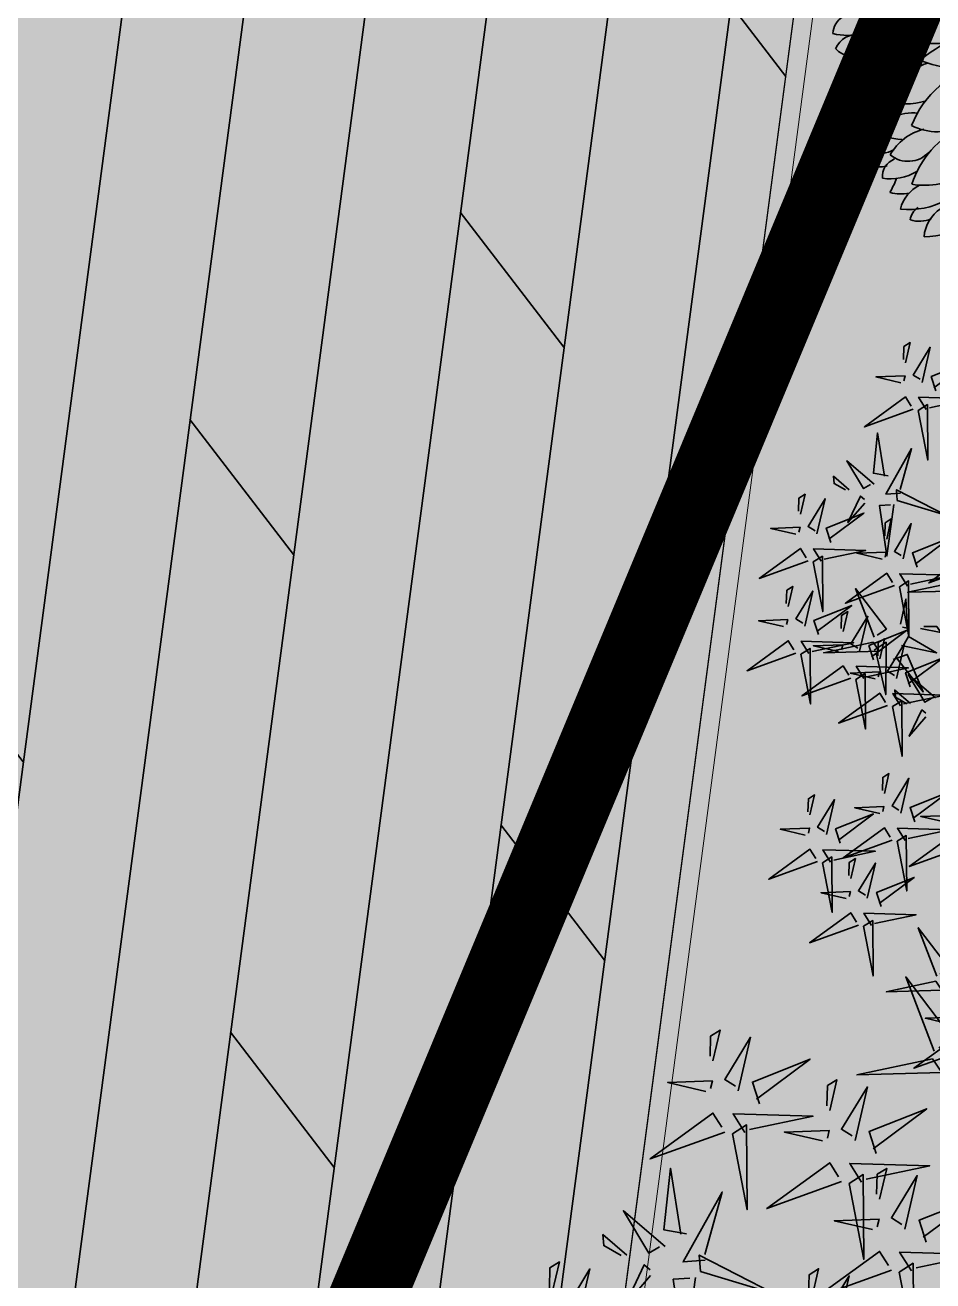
# Model space of a CAD drawing. Header units: millimetres. Extents: x -179928 to 528275, y -469666 to 511935.
# Drawn here: x 15708 to 16187, y 115283 to 115945 of the extents above; entities that cross this region are included whole.
import ezdxf

# ---------------------------------------------------------------- set-up
doc = ezdxf.new("R2010")
doc.units = ezdxf.units.MM
doc.linetypes.add('DASHED', pattern=[0.75, 0.5, -0.25])
for name, color, linetype in [('ad-Elevation 10', 8, 'Continuous'), ('ad-Plinth', 8, 'Continuous'), ('ad-Secondary Roof', 6, 'Continuous'), ('ad-Verandah', 33, 'Continuous')]:
    doc.layers.add(name, color=color, linetype=linetype)
doc.layers.add('ad-Landscape', color=94, linetype='Continuous', lineweight=35)
doc.layers.add('ad-Landscape 2', color=7, linetype='Continuous', lineweight=35, true_color=0x264c00)

# ---------------------------------------------------------------- blocks, each defined once
blk = doc.blocks.new('1625E_Roof Plan')
at = {"layer": 'ad-Secondary Roof', "linetype": 'DASHED', "ltscale": 2, "const_width": 40}
blk.add_lwpolyline([(13950, 14220), (13138.33, 11207.5), (13950, 8195)], close=True, dxfattribs=at)
blk = doc.blocks.new('bamboo')
at = {"layer": 'ad-Landscape 2'}
for points in [[(788.4, 1164.1), (930.3, 1237.6), (816.9, 1129.6), (795.5, 1155.5)], [(836.7, 1088), (915.3, 1080.4), (826.6, 1065.2), (828.1, 1080.9)], [(898.5, 963.1), (1045.1, 1015.5), (876.7, 988.5), (898.5, 963.1)], [(1141.3, 824.7), (1092, 972.3), (1115.5, 803.4), (1141.3, 824.7)], [(897.3, 947.3), (973.8, 807), (863.4, 918.2), (888.9, 940.1)], [(1157.1, 823.2), (1299, 896.7), (1185.5, 788.7), (1164.2, 814.6)], [(1117, 819.1), (1145.4, 784.6), (985.2, 768.4), (1108.4, 812)], [(1291.5, 647.4), (1242.1, 795), (1265.7, 626.1), (1291.5, 647.4)], [(1095.3, 757.7), (1115.1, 716.2), (1006.1, 655.3), (1102.4, 749.1)], [(1140.9, 737.5), (1130.4, 627.4), (1170.9, 718.7), (1148, 728.8)], [(1205.3, 747.1), (1283.9, 739.5), (1195.2, 724.3), (1196.7, 740)], [(1307.2, 645.9), (1449.1, 719.5), (1335.7, 611.4), (1314.3, 637.3)], [(1073.1, 552), (1023.7, 699.6), (1047.2, 530.7), (1073.1, 552)], [(1199.3, 684.2), (1193.3, 621.3), (1210.5, 635.5), (1206.4, 675.6)], [(1267.2, 641.9), (1295.6, 607.4), (1135.4, 591.1), (1258.6, 634.8)], [(884, 550.5), (1025.9, 624), (912.4, 516), (891.1, 541.8)], [(1088.8, 550.5), (1230.7, 624), (1117.2, 516), (1095.9, 541.8)], [(1245.4, 580.5), (1265.3, 538.9), (1156.3, 478), (1252.6, 571.9)], [(1291.1, 560.2), (1280.6, 450.1), (1321.1, 541.4), (1298.2, 551.6)], [(1355.5, 569.8), (1434.1, 562.2), (1345.4, 547), (1346.9, 562.7)], [(1048.7, 546.4), (1077.2, 511.9), (916.9, 495.7), (1040.1, 539.3)], [(1349.5, 506.9), (1343.5, 444), (1360.7, 458.2), (1356.6, 498.3)], [(1027, 485), (1046.8, 443.4), (937.9, 382.6), (1034.1, 476.4)], [(932.3, 474.4), (1010.9, 466.8), (922.2, 451.6), (923.7, 467.3)], [(1072.7, 464.7), (1062.1, 354.7), (1102.6, 446), (1079.8, 456.1)], [(1137.1, 474.4), (1215.7, 466.8), (1126.9, 451.6), (1128.4, 467.3)], [(1131.1, 411.5), (1125, 348.6), (1142.3, 362.8), (1138.2, 402.9)], [(1141.3, 142.9), (1092, 290.5), (1115.5, 121.6), (1141.3, 142.9)], [(1035, 160.6), (1078.2, 226.8), (1050.5, 141.1), (1037.3, 149.7)], [(1157.1, 141.4), (1299, 214.9), (1185.5, 106.9), (1164.2, 132.8)], [(1264.2, 74.7), (1214.8, 222.3), (1238.4, 53.4), (1264.2, 74.7)], [(1441.7, 20.2), (1392.3, 167.8), (1415.9, -1.1), (1441.7, 20.2)], [(1117, 137.3), (1145.4, 102.8), (985.2, 86.6), (1108.4, 130.2)], [(1087.9, 126.1), (1140.9, 91.6), (1136.3, 113.5), (1098.9, 128.4)], [(1279.9, 73.2), (1421.8, 146.8), (1308.4, 38.7), (1287, 64.6)], [(1013.6, 99.1), (1106.3, 38.8), (1044.2, 116.9), (1024.6, 101.4)], [(1220.1, -21.7), (1186.2, -50.9), (1166.7, 109), (1212.8, -13.3)], [(1095.3, 76), (1115.1, 34.4), (1006.1, -26.5), (1102.4, 67.3)], [(1158.3, -1.3), (1117.1, -21.9), (1054.1, 85.8), (1149.8, -8.5)], [(1457.4, 18.7), (1599.3, 92.2), (1485.9, -15.8), (1464.5, 10)], [(1239.9, 69.2), (1268.3, 34.7), (1108.1, 18.4), (1231.3, 62.1)], [(1140.9, 55.7), (1130.4, -54.4), (1170.9, 36.9), (1148, 47)], [(1205.3, 65.3), (1283.9, 57.7), (1195.2, 42.5), (1196.7, 58.2)], [(1218.1, 7.8), (1238, -33.8), (1129, -94.7), (1225.2, -0.8)], [(1199.3, 2.4), (1193.3, -60.5), (1210.5, -46.3), (1206.4, -6.2)], [(1226.2, -46), (1372.8, 6.4), (1204.4, -20.6), (1226.2, -46)], [(1417.4, 14.6), (1445.8, -19.9), (1285.6, -36.1), (1408.7, 7.5)], [(1263.8, -12.5), (1253.3, -122.6), (1293.7, -31.3), (1270.9, -21.1)], [(1328.2, -2.9), (1406.8, -10.5), (1318.1, -25.7), (1319.6, -10)], [(1139, -47.3), (1028.7, -39.1), (1120.8, -77.6), (1130.5, -54.6)], [(1395.6, -46.8), (1415.5, -88.4), (1306.5, -149.2), (1402.7, -55.4)], [(1225, -61.7), (1301.4, -202.1), (1191.1, -90.8), (1216.5, -69)], [(1322.2, -65.8), (1316.2, -128.7), (1333.4, -114.5), (1329.3, -74.4)], [(1441.3, -67.1), (1430.8, -177.1), (1471.2, -85.8), (1448.4, -75.7)], [(1505.7, -57.4), (1584.3, -65), (1495.6, -80.2), (1497.1, -64.5)], [(1168.6, -225.3), (1119.3, -77.6), (1142.8, -246.6), (1168.6, -225.3)], [(1086.9, -106.8), (1023.9, -102.1), (1038.4, -119), (1078.4, -114.1)], [(1149.9, -111.5), (1143.9, -190.3), (1126.9, -101.9), (1142.6, -103)], [(1441.7, -266.2), (1392.3, -118.6), (1415.9, -287.5), (1441.7, -266.2)], [(1499.7, -120.3), (1493.7, -183.2), (1510.9, -169), (1506.8, -128.9)], [(1184.4, -226.8), (1326.3, -153.2), (1212.8, -261.3), (1191.5, -235.4)], [(1457.4, -267.7), (1599.3, -194.1), (1485.9, -302.2), (1464.5, -276.3)], [(994.1, -264.1), (1140.7, -211.8), (972.3, -238.7), (994.1, -264.1)], [(938.6, -322.2), (1080.5, -248.7), (967.1, -356.7), (945.7, -330.8)], [(1144.3, -230.8), (1172.7, -265.3), (1012.5, -281.6), (1135.7, -237.9)], [(1417.4, -271.7), (1445.8, -306.2), (1285.6, -322.5), (1408.7, -278.8)], [(1122.6, -292.2), (1142.4, -333.8), (1033.4, -394.7), (1129.7, -300.8)], [(1232.6, -302.9), (1311.2, -310.5), (1222.5, -325.7), (1224, -310)], [(1168.2, -312.5), (1157.7, -422.6), (1198.2, -331.3), (1175.3, -321.1)], [(1218.2, -474.1), (1218.9, -314.2), (1262, -464.9), (1229.2, -471.8)], [(1395.6, -333.1), (1415.5, -374.7), (1306.5, -435.6), (1402.7, -341.7)], [(1441.3, -353.4), (1430.8, -463.5), (1471.2, -372.2), (1448.4, -362)], [(1505.7, -343.8), (1584.3, -351.4), (1495.6, -366.6), (1497.1, -350.9)], [(1226.6, -365.8), (1220.6, -428.7), (1237.8, -414.5), (1233.7, -374.4)], [(813.7, -538.9), (764.3, -391.3), (787.8, -560.2), (813.7, -538.9)], [(1308, -466.6), (1351.2, -400.5), (1323.6, -486.2), (1310.3, -477.5)], [(922.5, -407.9), (912, -518), (952.4, -426.7), (929.6, -416.6)], [(1499.7, -406.7), (1493.7, -469.6), (1510.9, -455.4), (1506.8, -415.3)], [(829.4, -540.4), (971.3, -466.8), (857.8, -574.9), (836.5, -549)], [(980.9, -461.2), (974.9, -524.1), (992.1, -509.9), (988, -469.8)], [(1209.6, -487.3), (1055.9, -462.6), (1216.5, -520.1), (1209.6, -487.3)], [(1203.3, -511.5), (1247, -502.3), (1187.1, -651.7), (1205.5, -522.4)], [(1361, -501.1), (1413.9, -535.6), (1409.3, -513.8), (1371.9, -498.8)], [(1286.7, -528.1), (1379.3, -588.5), (1317.2, -510.3), (1297.6, -525.8)], [(789.3, -544.5), (817.8, -578.9), (657.5, -595.2), (780.7, -551.6)], [(936.5, -702.5), (887.2, -554.9), (910.7, -723.8), (936.5, -702.5)], [(1247.5, -559.2), (1293.6, -560.9), (1297, -685.7), (1258.5, -556.9)], [(767.6, -605.8), (787.4, -647.4), (678.5, -708.3), (774.7, -614.5)], [(813.3, -626.1), (802.7, -736.2), (843.2, -644.9), (820.4, -634.7)], [(877.7, -616.5), (956.3, -624.1), (867.5, -639.3), (869, -623.6)], [(952.3, -704), (1094.2, -630.5), (980.7, -738.5), (959.4, -712.7)], [(1182.3, -770.7), (1132.9, -623.1), (1156.5, -792), (1182.3, -770.7)], [(871.6, -679.4), (865.6, -742.3), (882.9, -728.1), (878.8, -688)], [(1198, -772.2), (1339.9, -698.7), (1226.5, -806.7), (1205.1, -780.8)], [(912.2, -708.1), (940.6, -742.6), (780.4, -758.8), (903.6, -715.2)], [(890.5, -769.5), (910.3, -811.1), (801.3, -871.9), (897.6, -778.1)], [(1000.5, -780.1), (1079.1, -787.7), (990.4, -802.9), (991.9, -787.2)], [(1158, -776.3), (1186.4, -810.8), (1026.2, -827), (1149.3, -783.4)], [(936.1, -789.8), (925.6, -899.8), (966.1, -808.5), (943.2, -798.4)], [(994.5, -843), (988.5, -905.9), (1005.7, -891.7), (1001.6, -851.6)], [(1136.2, -837.6), (1156, -879.2), (1047.1, -940.1), (1143.3, -846.3)], [(1181.9, -857.9), (1171.4, -968), (1211.8, -876.7), (1189, -866.6)], [(1246.3, -848.3), (1324.9, -855.9), (1236.2, -871.1), (1237.7, -855.4)], [(803, -973.2), (949.5, -920.8), (781.1, -947.8), (803, -973.2)], [(1240.3, -911.2), (1234.3, -974.1), (1251.5, -959.9), (1247.4, -919.8)], [(801.8, -988.9), (878.2, -1129.3), (767.9, -1018.1), (793.3, -996.2)]]:
    blk.add_lwpolyline(points, dxfattribs=at)
blk = doc.blocks.new('A$C7DA81DBD')
at = {"layer": 'ad-Landscape 2'}
for centre, radius, start, end in [((3.055, 2.232), 0.863, 98.6128, 128.9762), ((2.554, 3.07), 0.372, 312.039, 2.3981), ((3.025, 2.67), 0.274, 78.7338, 122.0246), ((2.929, 2.933), 0.15, 306.1904, 2.5297), ((3.205, 2.09), 0.759, 91.415, 126.1567), ((2.833, 2.887), 0.356, 304.2819, 353.793), ((3.255, 2.307), 0.399, 82.2727, 109.059), ((4.711, 2.181), 1.496, 159.5864, 165.4463), ((3.088, 1.801), 0.795, 88.4481, 127.5281), ((2.167, 2.776), 0.96, 303.4494, 349.1419), ((3.387, 2.087), 0.488, 88.4011, 129.1706), ((3.218, 2.537), 0.186, 299.0055, 11.7638), ((3.454, 2.302), 0.168, 76.8191, 120.1098), ((3.325, 2.438), 0.17, 323.7235, 9.2863), ((3.21, 2.109), 0.273, 57.8448, 144.6011), ((2.867, 2.536), 0.525, 291.9719, 338.1743), ((3.547, 1.977), 0.379, 89.0458, 126.1809), ((3.41, 2.32), 0.148, 278.297, 13.9033), ((3.623, 2.031), 0.183, 77.9287, 128.8575), ((3.413, 2.155), 0.239, 327.6824, 13.2452), ((3.104, 2.475), 0.573, 273.6266, 324.2365), ((3.324, 1.386), 0.793, 71.9877, 94.4337), ((2.259, 2.257), 0.955, 289.2599, 346.2572), ((3.002, 1.519), 0.544, 70.202, 126.221), ((3.508, 1.218), 0.814, 72.4778, 93.2362), ((3.394, 2.243), 0.437, 278.927, 325.2152), ((3.37, 1.133), 0.705, 81.247, 114.3965), ((2.789, 2.062), 0.727, 296.203, 341.3292), ((3.566, 1.894), 0.271, 257.551, 346.3454), ((3.646, 0.97), 0.879, 77.9266, 92.9974), ((2.872, 2.169), 1.015, 288.9376, 325.3584), ((3.531, 1.186), 0.443, 66.5632, 113.4368), ((3.799, 1.387), 0.279, 60.3623, 119.6377), ((3.602, 1.788), 0.37, 283.9638, 334.6363), ((2.07, 2.438), 1.53, 280.88, 316.8447), ((2.935, 0.536), 0.892, 73.6401, 116.0812), ((3.393, 1.57), 0.508, 265.6371, 341.6343), ((3.699, 1.02), 0.428, 65.5975, 107.5893), ((3.843, 1.163), 0.285, 53.2838, 111.6454), ((3.806, 1.439), 0.213, 263.9314, 347.1466), ((3.278, -0.198), 1.427, 80.7451, 103.0431), ((3.99, 0.707), 0.544, 82.7166, 112.3542), ((3.867, 1.227), 0.193, 249.404, 5.8133), ((2.521, 2.218), 1.411, 279.6586, 314.4053)]:
    blk.add_arc(centre, radius, start, end, dxfattribs=at)
blk = doc.blocks.new('1625_East Villa')
at = {"transparency": 33554559}
h = blk.add_hatch(color=43, dxfattribs=at)
h.dxf.hatch_style = 1
h.paths.add_polyline_path([(12120, 13620), (13640, 13620), (13640, 8645), (12120, 8645)])
h = blk.add_hatch(dxfattribs=at)
h.set_pattern_fill('GRASS', color=74, angle=180)
h.set_pattern_definition([(270, (14545, 13620), (17.96051, -17.96051), [4.7625, -31.15852]), (225, (14545, 13620), (17.96051, -17.96051), [4.7625, -20.6375]), (315, (14545, 13620), (17.96051, 17.96051), [4.7625, -20.6375])])
h.paths.add_polyline_path([(14550, 10245), (13640, 10245), (13640, 13620), (14550, 13620)])
h = blk.add_hatch(color=256, dxfattribs=at)
h.dxf.hatch_style = 1
h.set_gradient(color1=(153, 204, 0), color2=(63, 127, 0), tint=1, name='INVSPHERICAL')
h.paths.add_polyline_path([(14550, 10245), (13640, 10245), (13640, 13620), (14550, 13620)])
at = {"layer": 'ad-Landscape', "transparency": 33554687}
h = blk.add_hatch(dxfattribs=at)
h.set_pattern_fill('DOLMIT', color=44, scale=10, angle=270)
h.set_pattern_definition([(270, (-442546.75, 147352.39), (63.5, -1e-14), []), (315, (-442546.75, 147352.4), (126.999913, 126.999913), [89.80256, -179.60512])])
h.paths.add_polyline_path([(12120, 13620), (13640, 13620), (13640, 8645), (12120, 8645)])
at = {"layer": 'ad-Elevation 10'}
blk.add_lwpolyline([(14550, 10245), (13640, 10245), (13640, 13620), (14550, 13620)], close=True, dxfattribs=at)
at = {"layer": 'ad-Verandah', "lineweight": 9}
blk.add_lwpolyline([(12120, 13620), (13640, 13620), (13640, 8645), (12120, 8645)], close=True, dxfattribs=at)
at = {"xscale": 54.36482949885722, "yscale": 54.36482949885722, "zscale": 54.36482949885722, "rotation": 180}
blk.add_blockref('A$C7DA81DBD', (13882.39, 13331.15), dxfattribs=at)
at = {"layer": 'ad-Landscape', "linetype": 'Continuous', "rotation": 180}
for p, xscale, yscale, zscale in [((13934.89, 12940.22), 0.171360081536486, 0.171360081536486, 0.171360081536486), ((13995.03, 12479.42), 0.2620739326953535, 0.2620739326953535, 0.2620739326953535)]:
    blk.add_blockref('bamboo', p, dxfattribs=dict(at, xscale=xscale, yscale=yscale, zscale=zscale))
blk.add_blockref('1625E_Roof Plan', (0, 0))
blk = doc.blocks.new("All Plot's Villa Plans")
at = {"ltscale": 5, "rotation": 352.4703876422526}
blk.add_blockref('1625_East Villa', (851.96, 104581.7), dxfattribs=at)
blk = doc.blocks.new('A$C92fa9908')
at = {"layer": 'ad-Verandah', "lineweight": 9}
blk.add_lwpolyline([(12120, 13620), (13650, 13620), (13650, 8645), (12120, 8645)], close=True, dxfattribs=at)
blk = doc.blocks.new('zw$C194')
at = {"layer": 'ad-Plinth', "ltscale": 5, "rotation": 352.4703876422758}
blk.add_blockref('A$C92fa9908', (-190986.86, -324177.08), dxfattribs=at)
blk = doc.blocks.new("Villa's Boundary")
at = {"ltscale": 5}
blk.add_blockref('zw$C194', (191838.82, 428758.78), dxfattribs=at)

msp = doc.modelspace()

# ---------------------------------------------------------------- block references
at = {"ltscale": 5}
msp.add_blockref("Villa's Boundary", (0, 0), dxfattribs=at)

# ---------------------------------------------------------------- next in the draw order: block references
msp.add_blockref("All Plot's Villa Plans", (0, 0), dxfattribs=at)

doc.saveas('drawing.dxf')
